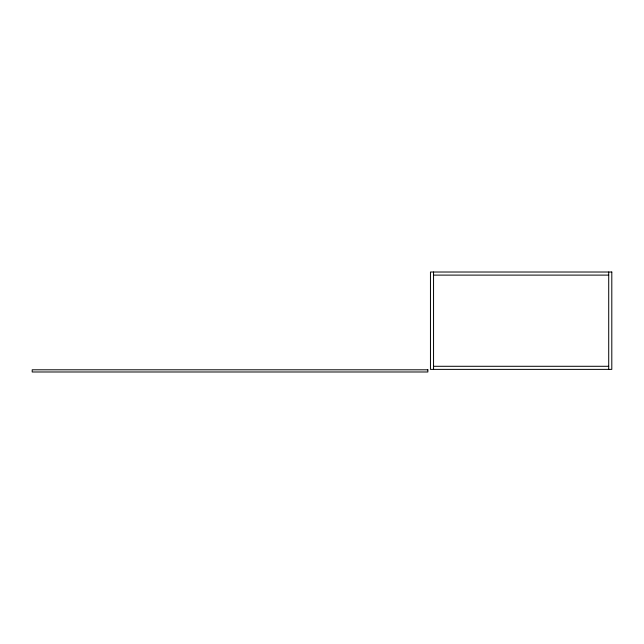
<?xml version="1.0" encoding="UTF-8"?>
<svg xmlns="http://www.w3.org/2000/svg" width="644" height="644" viewBox="0 0 644 644"><rect width="100%" height="100%" fill="white"/><g stroke="black" fill="none" stroke-linecap="round" stroke-linejoin="round"><path stroke-width="0.97" d="M433.549 275.109L608.709 275.109M433.549 366.291L608.709 366.291M608.709 272.018L608.709 369.382M433.549 272.018L433.549 369.382M611.8 272.018L430.458 272.018L430.458 369.382L611.8 369.382L611.8 272.018M427.858 369.793L32.2 369.793L32.2 371.982L427.858 371.982L427.858 369.793"/></g></svg>
